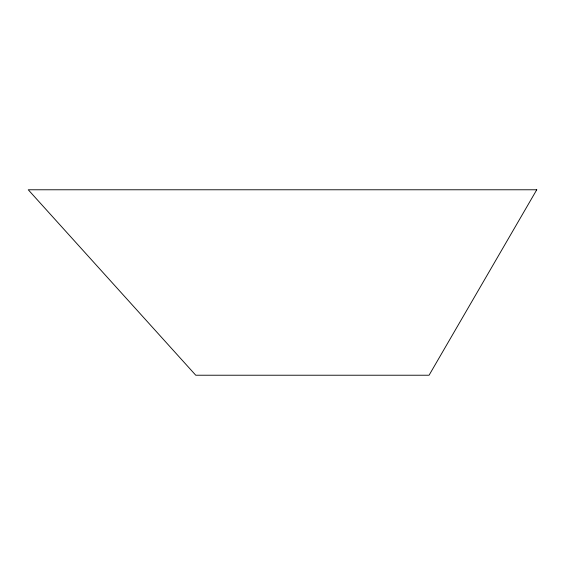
<?xml version="1.0" encoding="UTF-8"?>
<svg xmlns="http://www.w3.org/2000/svg" width="565" height="565" viewBox="0 0 565 565"><rect width="100%" height="100%" fill="white"/><g stroke="black" fill="none" stroke-linecap="round" stroke-linejoin="round"><path stroke-width="0.85" d="M536.75 189.776L429.068 375.224L195.758 375.224L28.25 189.776L536.75 189.776"/></g></svg>
